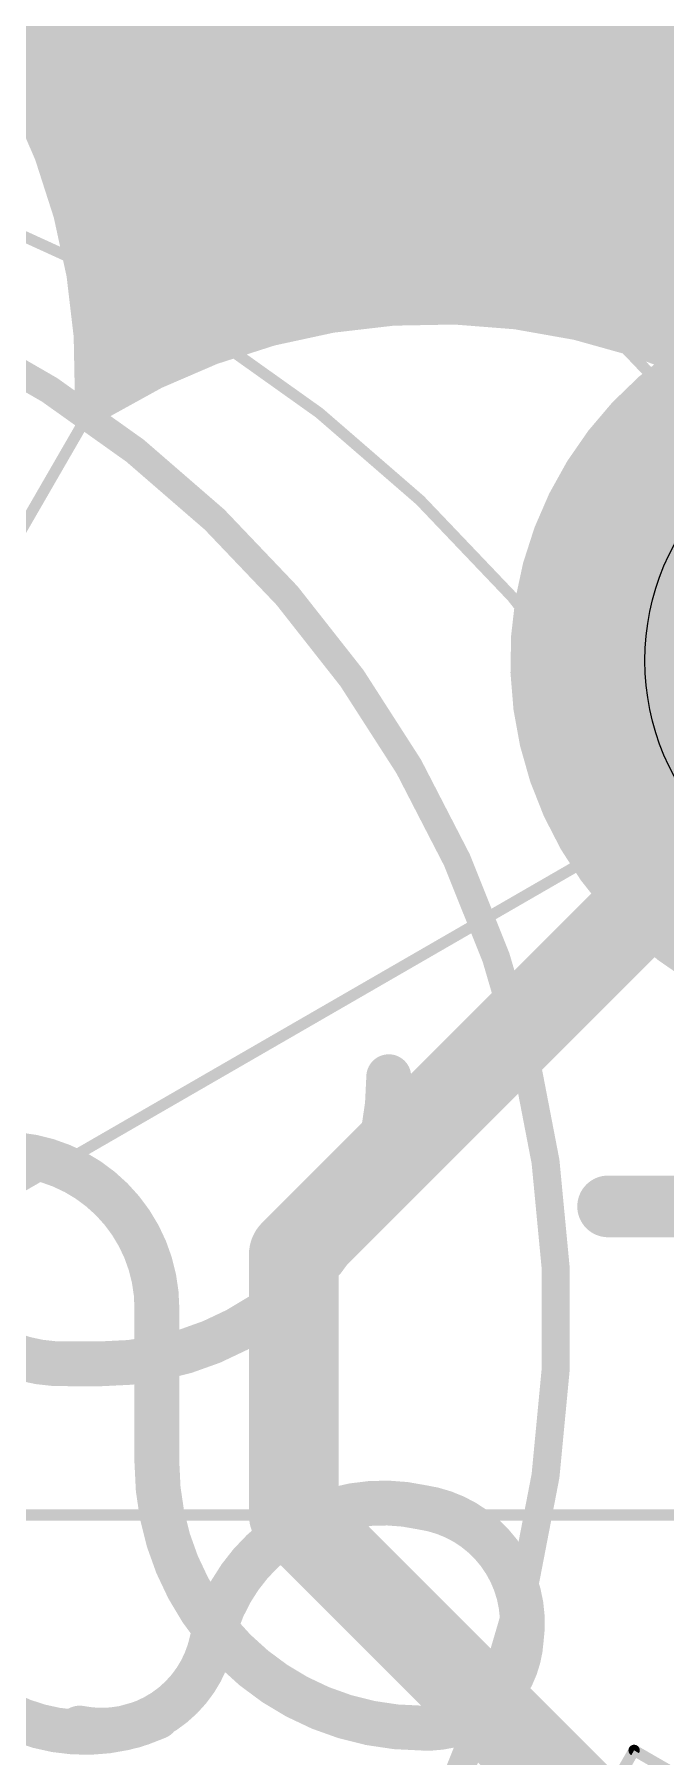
# Model space of a CAD drawing. Extents: x -119 to 11, y -11 to 11.
# Drawn here: x 2.64 to 5.49, y -1.09 to 6.71 of the extents above; entities that cross this region are included whole.
import ezdxf

# ---------------------------------------------------------------- set-up
doc = ezdxf.new("R2010")
doc.units = 0
for name, color, linetype in [('1', 12, 'CONTINUOUS'), ('16', 132, 'CONTINUOUS'), ('17', 110, 'CONTINUOUS'), ('20', 53, 'CONTINUOUS'), ('21', 41, 'CONTINUOUS'), ('22', 40, 'CONTINUOUS'), ('29', 40, 'CONTINUOUS'), ('30', 253, 'CONTINUOUS'), ('39', 12, 'CONTINUOUS'), ('44', 253, 'CONTINUOUS'), ('47', 4, 'CONTINUOUS'), ('51', 53, 'CONTINUOUS')]:
    doc.layers.add(name, color=color, linetype=linetype)

# ---------------------------------------------------------------- blocks, each defined once
blk = doc.blocks.new('ROUNDP')
at = {"const_width": 0.5}
blk.add_lwpolyline([(0, -0.25, 1), (0, 0.25, 1), (0, -0.25)], format="xyb", dxfattribs=at)

msp = doc.modelspace()

# ---------------------------------------------------------------- linework, layer by layer
at = {"layer": '1'}
for points, const_width in [([(5.7787, 6.0613), (5.426, 5.9755)], 0.2032), ([(5.426, 5.9755), (5.0906, 5.8368)], 0.2032), ([(5.0906, 5.8368), (4.7804, 5.6485)], 0.2032), ([(5.2261, 5.8928), (7.0969, 5.8928)], 0.2032), ([(4.8482, 5.6896), (7.4763, 5.6896)], 0.2032), ([(4.7804, 5.6485), (5.2002, 5.5672)], 0.2032), ([(5.2002, 5.5672), (5.6042, 5.427)], 0.2032), ([(5.4331, 5.4864), (7.7352, 5.4864)], 0.2032), ([(3.81, 1.18), (6.5, 3.87)], 0.4064), ([(3.81, 0), (3.81, 1.18)], 0.4064), ([(5.891, -2.081), (3.81, 0)], 0.4064)]:
    msp.add_lwpolyline(points, dxfattribs=dict(at, const_width=const_width))
for points, const_width in [([(5.414, 6.0248, 1), (5.4381, 5.9261)], 0.1016), ([(5.4455, 5.9285, 1), (5.4066, 6.0224)], 0.1016), ([(5.0712, 5.8837, 1), (5.1101, 5.7899)], 0.1016), ([(5.117, 5.7934, 1), (5.0643, 5.8802)], 0.1016), ([(5.2261, 5.9436, 1), (5.2261, 5.842)], 0.1016), ([(4.8482, 5.7404, 1), (4.8482, 5.6388)], 0.1016), ([(4.754, 5.6919, 1), (4.8067, 5.605)], 0.1016), ([(4.79, 5.6983, 1), (4.7707, 5.5986)], 0.1016), ([(5.2169, 5.6152, 1), (5.1836, 5.5192)], 0.1016), ([(5.1906, 5.5173, 1), (5.2099, 5.6171)], 0.1016), ([(5.4331, 5.5372, 1), (5.4331, 5.4356)], 0.1016), ([(3.9116, 1.18, 1), (3.7084, 1.18)], 0.2032), ([(3.7382, 1.2518, 1), (3.8818, 1.1082)], 0.2032), ([(3.8818, 0.0718, 1), (3.7382, -0.0718)], 0.2032), ([(3.7084, 0, 1), (3.9116, 0)], 0.2032)]:
    msp.add_lwpolyline(points, format="xyb", dxfattribs=dict(at, const_width=const_width))
at = {"layer": '16', "const_width": 0.2032}
for points in [[(5.426, 5.9755), (5.7787, 6.0613)], [(5.0906, 5.8368), (5.426, 5.9755)], [(4.7804, 5.6485), (5.0906, 5.8368)], [(5.2261, 5.8928), (7.0969, 5.8928)], [(4.8482, 5.6896), (7.4763, 5.6896)], [(5.2002, 5.5672), (4.7804, 5.6485)], [(5.6042, 5.427), (5.2002, 5.5672)], [(5.4331, 5.4864), (7.7352, 5.4864)]]:
    msp.add_lwpolyline(points, dxfattribs=at)
at = {"layer": '16', "const_width": 0.1016}
for points in [[(5.414, 6.0248, 1), (5.4381, 5.9261)], [(5.4455, 5.9285, 1), (5.4066, 6.0224)], [(5.0712, 5.8837, 1), (5.1101, 5.7899)], [(5.117, 5.7934, 1), (5.0643, 5.8802)], [(5.2261, 5.9436, 1), (5.2261, 5.842)], [(4.8482, 5.7404, 1), (4.8482, 5.6388)], [(4.754, 5.6919, 1), (4.8067, 5.605)], [(4.79, 5.6983, 1), (4.7707, 5.5986)], [(5.2169, 5.6152, 1), (5.1836, 5.5192)], [(5.1906, 5.5173, 1), (5.2099, 5.6171)], [(5.4331, 5.5372, 1), (5.4331, 5.4356)]]:
    msp.add_lwpolyline(points, format="xyb", dxfattribs=at)
at = {"layer": '20', "const_width": 0.2032}
msp.add_lwpolyline([(0, -10, 1), (0, 10, 1), (0, -10)], format="xyb", dxfattribs=at)
at = {"layer": '21', "const_width": 0.2794}
msp.add_lwpolyline([(5.2335, 1.3976), (6.2335, 1.3976)], dxfattribs=at)
at = {"layer": '21', "const_width": 0.1397}
msp.add_lwpolyline([(5.2335, 1.4675, 1), (5.2335, 1.3278)], format="xyb", dxfattribs=at)
at = {"layer": '22'}
for points, const_width in [([(2.94, 0.685, 0.4142), (4.24, 1.985)], 0.2032), ([(4.2908, 1.985, 1), (4.1892, 1.985)], 0.1016), ([(3.19, 0.935, 0.4142), (2.49, 1.635)], 0.2032), ([(2.09, 1.335, 0.4142), (2.79, 0.685)], 0.2032), ([(3.2408, 0.935, 1), (3.1392, 0.935)], 0.1016), ([(3.1392, 0.935, 1), (3.2408, 0.935)], 0.1016), ([(2.79, 0.7358, 1), (2.79, 0.6342)], 0.1016), ([(2.7919, 0.6342, 1), (2.7881, 0.7358)], 0.1016), ([(2.94, 0.7358, 1), (2.94, 0.6342)], 0.1016), ([(2.94, 0.6342, 1), (2.94, 0.7358)], 0.1016), ([(3.19, 0.235, 0.4142), (4.39, -0.965)], 0.2032), ([(3.2408, 0.235, 1), (3.1392, 0.235)], 0.1016), ([(3.1392, 0.235, 1), (3.2408, 0.235)], 0.1016), ([(4.39, 0.035, 0.4142), (3.44, -0.565)], 0.2032), ([(4.84, -0.565, 0.4142), (4.39, 0.035)], 0.2032), ([(4.3972, 0.0853, 1), (4.3828, -0.0153)], 0.1016), ([(4.3788, -0.0146, 1), (4.4012, 0.0846)], 0.1016), ([(2.14, -0.515, 0.4142), (3.19, -0.915)], 0.2032), ([(2.84, -0.965, 0.4142), (3.44, -0.565)], 0.2032), ([(3.4898, -0.575, 1), (3.3902, -0.555)], 0.1016), ([(4.39, -0.965, 0.4142), (4.84, -0.565)], 0.2032), ([(4.8907, -0.568, 1), (4.7893, -0.562)], 0.1016), ([(3.3904, -0.5538, 1), (3.4896, -0.5762)], 0.1016), ([(4.7897, -0.5578, 1), (4.8903, -0.5722)], 0.1016), ([(3.2108, -0.9614, 1), (3.1692, -0.8686)], 0.1016), ([(2.85, -0.9152, 1), (2.83, -1.0148)], 0.1016), ([(4.393, -0.9143, 1), (4.387, -1.0157)], 0.1016), ([(4.39, -1.0158, 1), (4.39, -0.9142)], 0.1016)]:
    msp.add_lwpolyline(points, format="xyb", dxfattribs=dict(at, const_width=const_width))
at = {"layer": '22', "const_width": 0.2032}
for points in [[(3.19, 0.235), (3.19, 0.935)], [(2.94, 0.685), (2.79, 0.685)]]:
    msp.add_lwpolyline(points, dxfattribs=at)
at = {"layer": '29'}
for points, const_width in [([(2.92, 5.06, 1.0308), (-2.93, 5.05)], 0.2032), ([(2.6586, 6.5532, 1), (2.6586, 6.4516)], 0.1016), ([(2.7805, 6.35, 1), (2.7805, 6.2484)], 0.1016), ([(2.9505, 6.1056, 1), (2.8495, 6.0944)], 0.1016), ([(2.9004, 6.1468, 1), (2.9004, 6.0452)], 0.1016), ([(2.8564, 6.0739, 1), (2.9436, 6.1261)], 0.1016), ([(5.414, 6.0248, 1), (5.4381, 5.9261)], 0.1016), ([(5.4455, 5.9285, 1), (5.4066, 6.0224)], 0.1016), ([(2.923, 5.9436, 1), (2.923, 5.842)], 0.1016), ([(5.0712, 5.8837, 1), (5.1101, 5.7899)], 0.1016), ([(5.117, 5.7934, 1), (5.0643, 5.8802)], 0.1016), ([(5.2261, 5.9436, 1), (5.2261, 5.842)], 0.1016), ([(2.9456, 5.7404, 1), (2.9456, 5.6388)], 0.1016), ([(4.8482, 5.7404, 1), (4.8482, 5.6388)], 0.1016), ([(4.61, 5.6498, 1), (4.59, 5.5502)], 0.1016), ([(4.6084, 5.5499, 1), (4.5916, 5.6501)], 0.1016), ([(4.754, 5.6919, 1), (4.8067, 5.605)], 0.1016), ([(4.79, 5.6983, 1), (4.7707, 5.5986)], 0.1016), ([(5.2169, 5.6152, 1), (5.1836, 5.5192)], 0.1016), ([(5.1906, 5.5173, 1), (5.2099, 5.6171)], 0.1016), ([(5.83, 0, 1.0312), (2.92, 5.06)], 0.2032), ([(2.9682, 5.5372, 1), (2.9682, 5.4356)], 0.1016), ([(3.9184, 5.4356, 1), (3.9184, 5.5372)], 0.1016), ([(5.168, 5.5372, 1), (5.168, 5.4356)], 0.1016), ([(5.4331, 5.5372, 1), (5.4331, 5.4356)], 0.1016), ([(3.3916, 5.4501, 1), (3.4084, 5.3499)], 0.1016), ([(3.4227, 5.3546, 1), (3.3773, 5.4454)], 0.1016), ([(2.9908, 5.334, 1), (2.9908, 5.2324)], 0.1016), ([(3.1664, 5.2324, 1), (3.1664, 5.334)], 0.1016), ([(2.9773, 5.2454, 1), (3.0227, 5.1546)], 0.1016), ([(2.9495, 5.1944, 1), (3.0505, 5.2056)], 0.1016), ([(2.8933, 5.1032, 1), (2.9467, 5.0168)], 0.1016), ([(2.8692, 5.0615, 1), (2.9708, 5.0585)], 0.1016), ([(2.92, -5.05, 1.041), (5.83, 0)], 0.2032)]:
    msp.add_lwpolyline(points, format="xyb", dxfattribs=dict(at, const_width=const_width))
at = {"layer": '29', "const_width": 0.2032}
for points in [[(2.9, 6.1), (2.3, 7.1)], [(2.5366, 6.7056), (11, 6.7056)], [(2.6586, 6.5024), (11, 6.5024)], [(2.7805, 6.2992), (11, 6.2992)], [(3, 5.2), (2.9, 6.1)], [(2.9004, 6.096), (11, 6.096)], [(5.7787, 6.0613), (5.426, 5.9755)], [(5.426, 5.9755), (5.0906, 5.8368)], [(2.923, 5.8928), (11, 5.8928)], [(5.0906, 5.8368), (4.7804, 5.6485)], [(5.2261, 5.8928), (7.0969, 5.8928)], [(2.9456, 5.6896), (11, 5.6896)], [(4.8482, 5.6896), (7.4763, 5.6896)], [(4.6, 5.6), (3.4, 5.4)], [(5.6, 5.4), (4.6, 5.6)], [(4.7804, 5.6485), (5.2002, 5.5672)], [(5.2002, 5.5672), (5.6042, 5.427)], [(2.9682, 5.4864), (3.9184, 5.4864)], [(5.168, 5.4864), (11, 5.4864)], [(5.4331, 5.4864), (7.7352, 5.4864)], [(3.4, 5.4), (3, 5.2)], [(2.9908, 5.2832), (3.1664, 5.2832)]]:
    msp.add_lwpolyline(points, dxfattribs=at)
at = {"layer": '30', "const_width": 0.2032}
for points in [[(5.426, 5.9755), (5.7787, 6.0613)], [(5.0906, 5.8368), (5.426, 5.9755)], [(4.7804, 5.6485), (5.0906, 5.8368)], [(5.2261, 5.8928), (7.0969, 5.8928)], [(4.8482, 5.6896), (7.4763, 5.6896)], [(5.2002, 5.5672), (4.7804, 5.6485)], [(5.6042, 5.427), (5.2002, 5.5672)], [(5.4331, 5.4864), (7.7352, 5.4864)]]:
    msp.add_lwpolyline(points, dxfattribs=at)
at = {"layer": '30', "const_width": 0.1016}
for points in [[(5.414, 6.0248, 1), (5.4381, 5.9261)], [(5.4455, 5.9285, 1), (5.4066, 6.0224)], [(5.0712, 5.8837, 1), (5.1101, 5.7899)], [(5.117, 5.7934, 1), (5.0643, 5.8802)], [(5.2261, 5.9436, 1), (5.2261, 5.842)], [(4.8482, 5.7404, 1), (4.8482, 5.6388)], [(4.754, 5.6919, 1), (4.8067, 5.605)], [(4.79, 5.6983, 1), (4.7707, 5.5986)], [(5.2169, 5.6152, 1), (5.1836, 5.5192)], [(5.1906, 5.5173, 1), (5.2099, 5.6171)], [(5.4331, 5.5372, 1), (5.4331, 5.4356)]]:
    msp.add_lwpolyline(points, format="xyb", dxfattribs=at)
at = {"layer": '39', "const_width": 0.0508}
for points in [[(3.8782, -3.6172), (5.3512, -1.0658)], [(5.3512, -1.0658), (7.0538, -2.0488)]]:
    msp.add_lwpolyline(points, dxfattribs=at)
at = {"layer": '39', "const_width": 0.0254}
for points in [[(5.3575, -1.0548, 1), (5.3448, -1.0768)], [(5.3622, -1.0722, 1), (5.3402, -1.0595)]]:
    msp.add_lwpolyline(points, format="xyb", dxfattribs=at)
at = {"layer": '44'}
msp.add_circle((6.5, 3.87), 1.1, dxfattribs=at)
at = {"layer": '47', "const_width": 0.0508}
for points in [[(0, 0), (5, 8.66)], [(0, 0), (8.66, 5)], [(0, 0), (10, 0)]]:
    msp.add_lwpolyline(points, dxfattribs=at)
for points in [[(0, -7.5, 1), (0, 7.5, 1), (0, -7.5)], [(0, -6.35, 1), (0, 6.35, 1), (0, -6.35)]]:
    msp.add_lwpolyline(points, format="xyb", dxfattribs=at)
at = {"layer": '51', "const_width": 0.127}
msp.add_lwpolyline([(0, -4.1119, 1), (0, 5.8899, 1), (0, -4.1119)], format="xyb", dxfattribs=at)

# ---------------------------------------------------------------- block references
at = {"layer": '17', "xscale": 3.216, "yscale": 3.216, "rotation": 210}
msp.add_blockref('ROUNDP', (6.5, 3.87), dxfattribs=at)
msp.add_blockref('ROUNDP', (6.5, 3.87), dxfattribs=at)
at = {"layer": '29', "xscale": 3.4192, "yscale": 3.4192, "rotation": 210}
msp.add_blockref('ROUNDP', (6.5, 3.87), dxfattribs=at)
at = {"layer": '30', "xscale": 3.4192, "yscale": 3.4192, "rotation": 210}
msp.add_blockref('ROUNDP', (6.5, 3.87), dxfattribs=at)

doc.saveas('drawing.dxf')
